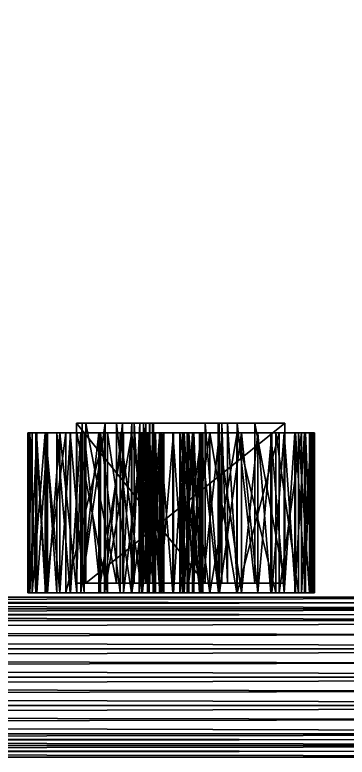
# Model space of a CAD drawing. Extents: x -12 to 200, y -2 to 100.
# Drawn here: x 146.354 to 148.434, y -0.5 to 4.138 of the extents above; entities that cross this region are included whole.
import ezdxf

# ---------------------------------------------------------------- set-up
doc = ezdxf.new("R2010")
doc.units = 0
doc.header["$MEASUREMENT"] = 0
for name, color, linetype in [('DEFAULT', 7, 'CONTINUOUS'), ('ÙÞÝ_±Ô└┬5', 7, 'CONTINUOUS'), ('└2-1', 7, 'CONTINUOUS')]:
    doc.layers.add(name, color=color, linetype=linetype)

# ---------------------------------------------------------------- blocks, each defined once
blk = doc.blocks.new('└2-1G2')
at = {"layer": '└2-1', "color": 15}
mesh = blk.add_polyface(dxfattribs=at)
corners = [(146.879, 0.526, 87.849), (146.767, 0.526, 87.94), (146.879, 1.526, 87.849), (146.702, 0.526, 87.969), (146.767, 1.526, 87.94), (146.635, 0.526, 87.979), (146.702, 1.526, 87.969), (146.558, 0.526, 87.965), (146.635, 1.526, 87.979), (146.493, 0.526, 87.922), (146.558, 1.526, 87.965), (146.449, 0.526, 87.863), (146.493, 1.526, 87.922), (146.435, 0.526, 87.798), (146.449, 1.526, 87.863), (146.447, 0.526, 87.735), (146.435, 1.526, 87.798), (146.485, 0.526, 87.67), (146.447, 1.526, 87.735), (146.547, 0.526, 87.608), (146.485, 1.526, 87.67), (146.635, 0.526, 87.559), (146.547, 1.526, 87.608), (146.743, 0.526, 87.525), (146.635, 1.526, 87.559), (146.935, 0.526, 87.481), (146.743, 1.526, 87.525), (146.916, 0.526, 87.285), (146.673, 0.526, 87.225), (146.916, 1.526, 87.285), (146.545, 0.526, 87.171), (146.673, 1.526, 87.225), (146.462, 0.526, 87.081), (146.545, 1.526, 87.171), (146.435, 0.526, 86.975), (146.462, 1.526, 87.081), (146.449, 0.526, 86.912), (146.435, 1.526, 86.975), (146.49, 0.526, 86.854), (146.449, 1.526, 86.912), (146.549, 0.526, 86.813), (146.49, 1.526, 86.854), (146.618, 0.526, 86.799), (146.549, 1.526, 86.813), (146.701, 0.526, 86.812), (146.618, 1.526, 86.799), (146.789, 0.526, 86.851), (146.701, 1.526, 86.812), (146.89, 0.526, 86.928), (146.789, 1.526, 86.851), (147.013, 0.526, 87.057), (146.89, 1.526, 86.928), (147.035, 0.526, 87.686), (147.086, 0.526, 87.329), (147.152, 0.526, 87.574), (147.149, 0.526, 87.195), (147.085, 0.526, 87.442)]
mesh.append_faces([[corners[k] for k in face] for face in [(52, 1, 0), (1, 5, 3), (5, 9, 7), (9, 13, 11), (13, 17, 15), (17, 21, 19), (21, 25, 23), (27, 30, 28), (30, 34, 32), (34, 38, 36), (38, 42, 40), (42, 46, 44), (46, 50, 48)]], dxfattribs={"vtx0": -1, "color": 15})
mesh.append_faces([[corners[k] for k in face] for face in [(53, 30, 27)]], dxfattribs={"vtx0": -1, "vtx1": -1, "color": 15})
mesh.append_faces([[corners[k] for k in face] for face in [(1, 9, 5), (9, 17, 13), (17, 25, 21), (30, 38, 34), (38, 46, 42), (54, 9, 1), (9, 25, 17), (53, 38, 30), (38, 55, 46)]], dxfattribs={"vtx0": -1, "vtx1": -1, "vtx2": -1, "color": 15})
mesh.append_faces([[corners[k] for k in face] for face in [(9, 56, 25)]], dxfattribs={"vtx0": -1, "vtx2": -1, "color": 15})
mesh.append_faces([[corners[k] for k in face] for face in [(0, 1, 2), (1, 3, 4), (3, 5, 6), (5, 7, 8), (7, 9, 10), (9, 11, 12), (11, 13, 14), (13, 15, 16), (15, 17, 18), (17, 19, 20), (19, 21, 22), (21, 23, 24), (23, 25, 26), (27, 28, 29), (28, 30, 31), (30, 32, 33), (32, 34, 35), (34, 36, 37), (36, 38, 39), (38, 40, 41), (40, 42, 43), (42, 44, 45), (44, 46, 47), (46, 48, 49), (48, 50, 51)]], dxfattribs={"vtx1": -1, "color": 15})
mesh = blk.add_polyface(dxfattribs=at)
corners = [(146.879, 1.526, 87.849), (147.035, 1.526, 87.686), (146.879, 0.526, 87.849), (146.767, 1.526, 87.94), (146.767, 0.526, 87.94), (146.702, 1.526, 87.969), (146.702, 0.526, 87.969), (146.635, 1.526, 87.979), (146.635, 0.526, 87.979), (146.558, 1.526, 87.965), (146.558, 0.526, 87.965), (146.493, 1.526, 87.922), (146.493, 0.526, 87.922), (146.449, 1.526, 87.863), (146.449, 0.526, 87.863), (146.435, 1.526, 87.798), (146.435, 0.526, 87.798), (146.447, 1.526, 87.735), (146.447, 0.526, 87.735), (146.485, 1.526, 87.67), (146.485, 0.526, 87.67), (146.547, 1.526, 87.608), (146.547, 0.526, 87.608), (146.635, 1.526, 87.559), (146.635, 0.526, 87.559), (146.743, 1.526, 87.525), (146.743, 0.526, 87.525), (146.935, 1.526, 87.481), (146.935, 0.526, 87.481), (146.673, 1.526, 87.225), (146.916, 1.526, 87.285), (146.673, 0.526, 87.225), (146.545, 1.526, 87.171), (146.545, 0.526, 87.171), (146.462, 1.526, 87.081), (146.462, 0.526, 87.081), (146.435, 1.526, 86.975), (146.435, 0.526, 86.975), (146.449, 1.526, 86.912), (146.449, 0.526, 86.912), (146.49, 1.526, 86.854), (146.49, 0.526, 86.854), (146.549, 1.526, 86.813), (146.549, 0.526, 86.813), (146.618, 1.526, 86.799), (146.618, 0.526, 86.799), (146.701, 1.526, 86.812), (146.701, 0.526, 86.812), (146.789, 1.526, 86.851), (146.789, 0.526, 86.851), (146.89, 1.526, 86.928), (146.89, 0.526, 86.928), (147.013, 1.526, 87.057), (147.086, 1.526, 87.329), (147.152, 1.526, 87.574), (147.149, 1.526, 87.195), (147.085, 1.526, 87.442)]
mesh.append_faces([[corners[k] for k in face] for face in [(3, 7, 11), (11, 15, 19), (19, 23, 27), (32, 36, 40), (40, 44, 48), (54, 3, 11), (11, 19, 27), (53, 32, 40), (40, 48, 55)]], dxfattribs={"vtx0": -1, "vtx1": -1, "vtx2": -1, "color": 15})
mesh.append_faces([[corners[k] for k in face] for face in [(11, 27, 56)]], dxfattribs={"vtx0": -1, "vtx2": -1, "color": 15})
mesh.append_faces([[corners[k] for k in face] for face in [(0, 1, 2), (3, 0, 4), (5, 3, 6), (7, 5, 8), (9, 7, 10), (11, 9, 12), (13, 11, 14), (15, 13, 16), (17, 15, 18), (19, 17, 20), (21, 19, 22), (23, 21, 24), (25, 23, 26), (27, 25, 28), (29, 30, 31), (32, 29, 33), (34, 32, 35), (36, 34, 37), (38, 36, 39), (40, 38, 41), (42, 40, 43), (44, 42, 45), (46, 44, 47), (48, 46, 49), (50, 48, 51)]], dxfattribs={"vtx1": -1, "color": 15})
mesh.append_faces([[corners[k] for k in face] for face in [(53, 30, 32)]], dxfattribs={"vtx1": -1, "vtx2": -1, "color": 15})
mesh.append_faces([[corners[k] for k in face] for face in [(1, 0, 3), (3, 5, 7), (7, 9, 11), (11, 13, 15), (15, 17, 19), (19, 21, 23), (23, 25, 27), (30, 29, 32), (32, 34, 36), (36, 38, 40), (40, 42, 44), (44, 46, 48), (48, 50, 52)]], dxfattribs={"vtx2": -1, "color": 15})
mesh = blk.add_polyface(dxfattribs=at)
corners = [(147.149, 0.526, 87.195), (147.287, 0.526, 87.297), (147.149, 1.526, 87.195), (147.265, 0.526, 87.13), (147.287, 1.526, 87.297), (147.219, 0.526, 86.963), (147.265, 1.526, 87.13), (147.154, 0.526, 86.76), (147.219, 1.526, 86.963), (147.133, 0.526, 86.633), (147.154, 1.526, 86.76), (147.148, 0.526, 86.522), (147.133, 1.526, 86.633), (147.194, 0.526, 86.441), (147.148, 1.526, 86.522), (147.262, 0.526, 86.391), (147.194, 1.526, 86.441), (147.343, 0.526, 86.375), (147.262, 1.526, 86.391), (147.262, 0.526, 88.383), (147.184, 0.526, 88.33), (147.262, 1.526, 88.383), (147.146, 0.526, 88.264), (147.184, 1.526, 88.33), (147.133, 0.526, 88.167), (147.146, 1.526, 88.264), (147.147, 0.526, 88.038), (147.133, 1.526, 88.167), (147.189, 0.526, 87.885), (147.147, 1.526, 88.038), (147.235, 0.526, 87.745), (147.189, 1.526, 87.885), (147.26, 0.526, 87.658), (147.235, 1.526, 87.745), (147.274, 0.526, 87.58), (147.26, 1.526, 87.658), (147.287, 0.526, 87.473), (147.274, 1.526, 87.58), (147.152, 0.526, 87.574), (147.287, 1.526, 87.473), (147.035, 0.526, 87.686), (147.152, 1.526, 87.574), (146.879, 0.526, 87.849), (147.035, 1.526, 87.686), (146.935, 0.526, 87.481), (147.085, 0.526, 87.442), (146.935, 1.526, 87.481), (147.231, 0.526, 87.388), (147.085, 1.526, 87.442), (147.086, 0.526, 87.329), (147.231, 1.526, 87.388), (146.916, 0.526, 87.285), (147.086, 1.526, 87.329), (147.013, 0.526, 87.057), (147.013, 1.526, 87.057), (147.348, 0.526, 88.401), (146.767, 0.526, 87.94), (146.789, 0.526, 86.851), (146.493, 0.526, 87.922), (146.49, 0.526, 86.854), (147.387, 0.526, 87.297), (147.387, 0.526, 87.473)]
mesh.append_faces([[corners[k] for k in face] for face in [(5, 9, 7), (9, 13, 11), (13, 17, 15), (55, 20, 19), (20, 24, 22), (24, 28, 26)]], dxfattribs={"vtx0": -1, "color": 15})
mesh.append_faces([[corners[k] for k in face] for face in [(3, 9, 5), (38, 56, 40), (1, 17, 3), (36, 58, 38), (47, 59, 49)]], dxfattribs={"vtx0": -1, "vtx1": -1, "color": 15})
mesh.append_faces([[corners[k] for k in face] for face in [(9, 17, 13), (55, 24, 20), (3, 17, 9), (55, 30, 24), (36, 45, 58), (47, 1, 59), (47, 60, 1), (36, 61, 47)]], dxfattribs={"vtx0": -1, "vtx1": -1, "vtx2": -1, "color": 15})
mesh.append_faces([[corners[k] for k in face] for face in [(24, 30, 28), (57, 0, 53), (55, 32, 30), (59, 1, 0), (36, 47, 45)]], dxfattribs={"vtx0": -1, "vtx2": -1, "color": 15})
mesh.append_faces([[corners[k] for k in face] for face in [(0, 1, 2), (1, 3, 4), (3, 5, 6), (5, 7, 8), (7, 9, 10), (9, 11, 12), (11, 13, 14), (13, 15, 16), (15, 17, 18), (19, 20, 21), (20, 22, 23), (22, 24, 25), (24, 26, 27), (26, 28, 29), (28, 30, 31), (30, 32, 33), (32, 34, 35), (34, 36, 37), (36, 38, 39), (38, 40, 41), (40, 42, 43), (44, 45, 46), (45, 47, 48), (47, 49, 50), (49, 51, 52), (53, 0, 54)]], dxfattribs={"vtx1": -1, "color": 15})
mesh = blk.add_polyface(dxfattribs=at)
corners = [(147.287, 1.526, 87.297), (147.149, 1.526, 87.195), (147.287, 0.526, 87.297), (147.265, 1.526, 87.13), (147.265, 0.526, 87.13), (147.219, 1.526, 86.963), (147.219, 0.526, 86.963), (147.154, 1.526, 86.76), (147.154, 0.526, 86.76), (147.133, 1.526, 86.633), (147.133, 0.526, 86.633), (147.148, 1.526, 86.522), (147.148, 0.526, 86.522), (147.194, 1.526, 86.441), (147.194, 0.526, 86.441), (147.262, 1.526, 86.391), (147.262, 0.526, 86.391), (147.262, 1.526, 88.383), (147.348, 1.526, 88.401), (147.262, 0.526, 88.383), (147.184, 1.526, 88.33), (147.184, 0.526, 88.33), (147.146, 1.526, 88.264), (147.146, 0.526, 88.264), (147.133, 1.526, 88.167), (147.133, 0.526, 88.167), (147.147, 1.526, 88.038), (147.147, 0.526, 88.038), (147.189, 1.526, 87.885), (147.189, 0.526, 87.885), (147.235, 1.526, 87.745), (147.235, 0.526, 87.745), (147.26, 1.526, 87.658), (147.26, 0.526, 87.658), (147.274, 1.526, 87.58), (147.274, 0.526, 87.58), (147.287, 1.526, 87.473), (147.287, 0.526, 87.473), (147.152, 1.526, 87.574), (147.152, 0.526, 87.574), (147.035, 1.526, 87.686), (147.035, 0.526, 87.686), (147.085, 1.526, 87.442), (146.935, 1.526, 87.481), (147.085, 0.526, 87.442), (147.231, 1.526, 87.388), (147.231, 0.526, 87.388), (147.086, 1.526, 87.329), (147.086, 0.526, 87.329), (146.916, 1.526, 87.285), (146.916, 0.526, 87.285), (147.013, 1.526, 87.057), (146.89, 1.526, 86.928), (147.013, 0.526, 87.057), (147.149, 0.526, 87.195), (147.343, 1.526, 86.375), (146.767, 1.526, 87.94), (146.789, 1.526, 86.851), (146.493, 1.526, 87.922), (146.49, 1.526, 86.854), (147.387, 1.526, 87.297), (147.387, 1.526, 87.473)]
mesh.append_faces([[corners[k] for k in face] for face in [(9, 13, 55), (18, 20, 24), (3, 9, 55), (18, 24, 30), (36, 58, 42), (45, 59, 0), (45, 0, 60), (36, 45, 61)]], dxfattribs={"vtx0": -1, "vtx1": -1, "vtx2": -1, "color": 15})
mesh.append_faces([[corners[k] for k in face] for face in [(24, 28, 30), (57, 51, 1), (18, 30, 32), (59, 1, 0), (36, 42, 45)]], dxfattribs={"vtx0": -1, "vtx2": -1, "color": 15})
mesh.append_faces([[corners[k] for k in face] for face in [(0, 1, 2), (3, 0, 4), (5, 3, 6), (7, 5, 8), (9, 7, 10), (11, 9, 12), (13, 11, 14), (15, 13, 16), (17, 18, 19), (20, 17, 21), (22, 20, 23), (24, 22, 25), (26, 24, 27), (28, 26, 29), (30, 28, 31), (32, 30, 33), (34, 32, 35), (36, 34, 37), (38, 36, 39), (40, 38, 41), (42, 43, 44), (45, 42, 46), (47, 45, 48), (49, 47, 50), (51, 52, 53), (1, 51, 54)]], dxfattribs={"vtx1": -1, "color": 15})
mesh.append_faces([[corners[k] for k in face] for face in [(3, 5, 9), (38, 40, 56), (0, 3, 55), (36, 38, 58), (45, 47, 59)]], dxfattribs={"vtx1": -1, "vtx2": -1, "color": 15})
mesh.append_faces([[corners[k] for k in face] for face in [(5, 7, 9), (9, 11, 13), (13, 15, 55), (18, 17, 20), (20, 22, 24), (24, 26, 28)]], dxfattribs={"vtx2": -1, "color": 15})
mesh = blk.add_polyface(dxfattribs=at)
corners = [(147.343, 0.526, 86.375), (147.414, 0.526, 86.391), (147.343, 1.526, 86.375), (147.475, 0.526, 86.441), (147.414, 1.526, 86.391), (147.517, 0.526, 86.521), (147.475, 1.526, 86.441), (147.531, 0.526, 86.631), (147.517, 1.526, 86.521), (147.515, 0.526, 86.761), (147.531, 1.526, 86.631), (147.466, 0.526, 86.935), (147.515, 1.526, 86.761), (147.414, 0.526, 87.124), (147.466, 1.526, 86.935), (147.387, 0.526, 87.297), (147.414, 1.526, 87.124), (147.515, 0.526, 87.203), (147.387, 1.526, 87.297), (147.629, 0.526, 87.09), (147.515, 1.526, 87.203), (147.773, 0.526, 86.934), (147.629, 1.526, 87.09), (147.574, 0.526, 87.337), (147.433, 0.526, 87.388), (147.574, 1.526, 87.337), (147.574, 0.526, 87.446), (147.433, 1.526, 87.388), (147.743, 0.526, 87.488), (147.574, 1.526, 87.446), (147.636, 0.526, 87.698), (147.524, 0.526, 87.582), (147.636, 1.526, 87.698), (147.387, 0.526, 87.473), (147.524, 1.526, 87.582), (147.403, 0.526, 87.619), (147.387, 1.526, 87.473), (147.443, 0.526, 87.776), (147.403, 1.526, 87.619), (147.509, 0.526, 88.018), (147.443, 1.526, 87.776), (147.531, 0.526, 88.167), (147.509, 1.526, 88.018), (147.516, 0.526, 88.258), (147.531, 1.526, 88.167), (147.472, 0.526, 88.334), (147.516, 1.526, 88.258), (147.412, 0.526, 88.384), (147.472, 1.526, 88.334), (147.348, 0.526, 88.401), (147.412, 1.526, 88.384), (147.262, 0.526, 88.383), (147.348, 1.526, 88.401), (147.875, 0.526, 86.851), (147.876, 0.526, 87.927), (147.287, 0.526, 87.297), (148.173, 0.526, 86.859), (148.167, 0.526, 87.925), (147.26, 0.526, 87.658), (147.274, 0.526, 87.58), (147.231, 0.526, 87.388), (147.287, 0.526, 87.473)]
mesh.append_faces([[corners[k] for k in face] for face in [(0, 3, 1), (3, 7, 5), (7, 11, 9), (37, 41, 39), (41, 45, 43), (45, 49, 47)]], dxfattribs={"vtx0": -1, "color": 15})
mesh.append_faces([[corners[k] for k in face] for face in [(17, 53, 19), (35, 41, 37), (33, 49, 35)]], dxfattribs={"vtx0": -1, "vtx1": -1, "color": 15})
mesh.append_faces([[corners[k] for k in face] for face in [(0, 7, 3), (41, 49, 45), (0, 13, 7), (35, 49, 41), (55, 15, 0), (15, 24, 56), (24, 33, 57), (33, 58, 49), (15, 33, 24), (60, 33, 15)]], dxfattribs={"vtx0": -1, "vtx1": -1, "vtx2": -1, "color": 15})
mesh.append_faces([[corners[k] for k in face] for face in [(7, 13, 11), (54, 31, 30), (0, 15, 13), (33, 59, 58), (33, 61, 59)]], dxfattribs={"vtx0": -1, "vtx2": -1, "color": 15})
mesh.append_faces([[corners[k] for k in face] for face in [(0, 1, 2), (1, 3, 4), (3, 5, 6), (5, 7, 8), (7, 9, 10), (9, 11, 12), (11, 13, 14), (13, 15, 16), (15, 17, 18), (17, 19, 20), (19, 21, 22), (23, 24, 25), (24, 26, 27), (26, 28, 29), (30, 31, 32), (31, 33, 34), (33, 35, 36), (35, 37, 38), (37, 39, 40), (39, 41, 42), (41, 43, 44), (43, 45, 46), (45, 47, 48), (47, 49, 50), (49, 51, 52)]], dxfattribs={"vtx1": -1, "color": 15})
mesh = blk.add_polyface(dxfattribs=at)
corners = [(147.343, 1.526, 86.375), (147.262, 1.526, 86.391), (147.343, 0.526, 86.375), (147.414, 1.526, 86.391), (147.414, 0.526, 86.391), (147.475, 1.526, 86.441), (147.475, 0.526, 86.441), (147.517, 1.526, 86.521), (147.517, 0.526, 86.521), (147.531, 1.526, 86.631), (147.531, 0.526, 86.631), (147.515, 1.526, 86.761), (147.515, 0.526, 86.761), (147.466, 1.526, 86.935), (147.466, 0.526, 86.935), (147.414, 1.526, 87.124), (147.414, 0.526, 87.124), (147.387, 1.526, 87.297), (147.387, 0.526, 87.297), (147.515, 1.526, 87.203), (147.515, 0.526, 87.203), (147.629, 1.526, 87.09), (147.629, 0.526, 87.09), (147.574, 1.526, 87.337), (147.746, 1.526, 87.293), (147.574, 0.526, 87.337), (147.433, 1.526, 87.388), (147.433, 0.526, 87.388), (147.574, 1.526, 87.446), (147.574, 0.526, 87.446), (147.636, 1.526, 87.698), (147.772, 1.526, 87.844), (147.636, 0.526, 87.698), (147.524, 1.526, 87.582), (147.524, 0.526, 87.582), (147.387, 1.526, 87.473), (147.387, 0.526, 87.473), (147.403, 1.526, 87.619), (147.403, 0.526, 87.619), (147.443, 1.526, 87.776), (147.443, 0.526, 87.776), (147.509, 1.526, 88.018), (147.509, 0.526, 88.018), (147.531, 1.526, 88.167), (147.531, 0.526, 88.167), (147.516, 1.526, 88.258), (147.516, 0.526, 88.258), (147.472, 1.526, 88.334), (147.472, 0.526, 88.334), (147.412, 1.526, 88.384), (147.412, 0.526, 88.384), (147.348, 1.526, 88.401), (147.348, 0.526, 88.401), (147.875, 1.526, 86.851), (147.876, 1.526, 87.927), (147.287, 1.526, 87.297), (148.173, 1.526, 86.859), (148.167, 1.526, 87.925), (147.26, 1.526, 87.658), (147.274, 1.526, 87.58), (147.231, 1.526, 87.388), (147.287, 1.526, 87.473)]
mesh.append_faces([[corners[k] for k in face] for face in [(0, 5, 9), (43, 47, 51), (0, 9, 15), (37, 43, 51), (55, 0, 17), (17, 56, 26), (26, 57, 35), (35, 51, 58), (17, 26, 35), (60, 17, 35)]], dxfattribs={"vtx0": -1, "vtx1": -1, "vtx2": -1, "color": 15})
mesh.append_faces([[corners[k] for k in face] for face in [(9, 13, 15), (54, 30, 33), (0, 15, 17), (35, 58, 59), (35, 59, 61)]], dxfattribs={"vtx0": -1, "vtx2": -1, "color": 15})
mesh.append_faces([[corners[k] for k in face] for face in [(0, 1, 2), (3, 0, 4), (5, 3, 6), (7, 5, 8), (9, 7, 10), (11, 9, 12), (13, 11, 14), (15, 13, 16), (17, 15, 18), (19, 17, 20), (21, 19, 22), (23, 24, 25), (26, 23, 27), (28, 26, 29), (30, 31, 32), (33, 30, 34), (35, 33, 36), (37, 35, 38), (39, 37, 40), (41, 39, 42), (43, 41, 44), (45, 43, 46), (47, 45, 48), (49, 47, 50), (51, 49, 52)]], dxfattribs={"vtx1": -1, "color": 15})
mesh.append_faces([[corners[k] for k in face] for face in [(19, 21, 53), (37, 39, 43), (35, 37, 51)]], dxfattribs={"vtx1": -1, "vtx2": -1, "color": 15})
mesh.append_faces([[corners[k] for k in face] for face in [(0, 3, 5), (5, 7, 9), (9, 11, 13), (39, 41, 43), (43, 45, 47), (47, 49, 51)]], dxfattribs={"vtx2": -1, "color": 15})
mesh = blk.add_polyface(dxfattribs=at)
corners = [(147.773, 0.526, 86.934), (147.875, 0.526, 86.851), (147.773, 1.526, 86.934), (147.956, 0.526, 86.816), (147.875, 1.526, 86.851), (148.039, 0.526, 86.804), (147.956, 1.526, 86.816), (148.111, 0.526, 86.818), (148.039, 1.526, 86.804), (148.173, 0.526, 86.859), (148.111, 1.526, 86.818), (148.215, 0.526, 86.919), (148.173, 1.526, 86.859), (148.229, 0.526, 86.99), (148.215, 1.526, 86.919), (148.209, 0.526, 87.075), (148.229, 1.526, 86.99), (148.149, 0.526, 87.151), (148.209, 1.526, 87.075), (148.008, 0.526, 87.222), (148.149, 1.526, 87.151), (147.746, 0.526, 87.293), (148.008, 1.526, 87.222), (147.574, 0.526, 87.337), (147.746, 1.526, 87.293), (147.743, 0.526, 87.488), (147.988, 0.526, 87.548), (147.743, 1.526, 87.488), (148.13, 0.526, 87.622), (147.988, 1.526, 87.548), (148.199, 0.526, 87.706), (148.13, 1.526, 87.622), (148.222, 0.526, 87.798), (148.199, 1.526, 87.706), (148.208, 0.526, 87.866), (148.222, 1.526, 87.798), (148.167, 0.526, 87.925), (148.208, 1.526, 87.866), (148.107, 0.526, 87.965), (148.167, 1.526, 87.925), (148.039, 0.526, 87.979), (148.107, 1.526, 87.965), (147.962, 0.526, 87.966), (148.039, 1.526, 87.979), (147.876, 0.526, 87.927), (147.962, 1.526, 87.966), (147.772, 0.526, 87.844), (147.876, 1.526, 87.927), (147.636, 0.526, 87.698), (147.772, 1.526, 87.844), (147.629, 0.526, 87.09), (147.574, 0.526, 87.446), (147.515, 0.526, 87.203), (147.524, 0.526, 87.582), (147.387, 0.526, 87.297), (147.433, 0.526, 87.388), (147.387, 0.526, 87.473)]
mesh.append_faces([[corners[k] for k in face] for face in [(50, 1, 0), (1, 5, 3), (5, 9, 7), (9, 13, 11), (13, 17, 15), (17, 21, 19), (25, 28, 26), (28, 32, 30), (32, 36, 34), (36, 40, 38), (40, 44, 42), (44, 48, 46)]], dxfattribs={"vtx0": -1, "color": 15})
mesh.append_faces([[corners[k] for k in face] for face in [(51, 28, 25), (54, 9, 52), (55, 36, 51)]], dxfattribs={"vtx0": -1, "vtx1": -1, "color": 15})
mesh.append_faces([[corners[k] for k in face] for face in [(1, 9, 5), (9, 17, 13), (28, 36, 32), (36, 44, 40), (52, 9, 1), (9, 23, 17), (51, 36, 28), (36, 53, 44)]], dxfattribs={"vtx0": -1, "vtx1": -1, "vtx2": -1, "color": 15})
mesh.append_faces([[corners[k] for k in face] for face in [(17, 23, 21), (9, 55, 23), (36, 56, 53)]], dxfattribs={"vtx0": -1, "vtx2": -1, "color": 15})
mesh.append_faces([[corners[k] for k in face] for face in [(0, 1, 2), (1, 3, 4), (3, 5, 6), (5, 7, 8), (7, 9, 10), (9, 11, 12), (11, 13, 14), (13, 15, 16), (15, 17, 18), (17, 19, 20), (19, 21, 22), (21, 23, 24), (25, 26, 27), (26, 28, 29), (28, 30, 31), (30, 32, 33), (32, 34, 35), (34, 36, 37), (36, 38, 39), (38, 40, 41), (40, 42, 43), (42, 44, 45), (44, 46, 47), (46, 48, 49)]], dxfattribs={"vtx1": -1, "color": 15})
mesh = blk.add_polyface(dxfattribs=at)
corners = [(147.773, 1.526, 86.934), (147.629, 1.526, 87.09), (147.773, 0.526, 86.934), (147.875, 1.526, 86.851), (147.875, 0.526, 86.851), (147.956, 1.526, 86.816), (147.956, 0.526, 86.816), (148.039, 1.526, 86.804), (148.039, 0.526, 86.804), (148.111, 1.526, 86.818), (148.111, 0.526, 86.818), (148.173, 1.526, 86.859), (148.173, 0.526, 86.859), (148.215, 1.526, 86.919), (148.215, 0.526, 86.919), (148.229, 1.526, 86.99), (148.229, 0.526, 86.99), (148.209, 1.526, 87.075), (148.209, 0.526, 87.075), (148.149, 1.526, 87.151), (148.149, 0.526, 87.151), (148.008, 1.526, 87.222), (148.008, 0.526, 87.222), (147.746, 1.526, 87.293), (147.746, 0.526, 87.293), (147.743, 1.526, 87.488), (147.574, 1.526, 87.446), (147.743, 0.526, 87.488), (147.988, 1.526, 87.548), (147.988, 0.526, 87.548), (148.13, 1.526, 87.622), (148.13, 0.526, 87.622), (148.199, 1.526, 87.706), (148.199, 0.526, 87.706), (148.222, 1.526, 87.798), (148.222, 0.526, 87.798), (148.208, 1.526, 87.866), (148.208, 0.526, 87.866), (148.167, 1.526, 87.925), (148.167, 0.526, 87.925), (148.107, 1.526, 87.965), (148.107, 0.526, 87.965), (148.039, 1.526, 87.979), (148.039, 0.526, 87.979), (147.962, 1.526, 87.966), (147.962, 0.526, 87.966), (147.876, 1.526, 87.927), (147.876, 0.526, 87.927), (147.772, 1.526, 87.844), (147.772, 0.526, 87.844), (147.636, 1.526, 87.698), (147.574, 1.526, 87.337), (147.515, 1.526, 87.203), (147.524, 1.526, 87.582), (147.387, 1.526, 87.297), (147.433, 1.526, 87.388), (147.387, 1.526, 87.473)]
mesh.append_faces([[corners[k] for k in face] for face in [(3, 7, 11), (11, 15, 19), (30, 34, 38), (38, 42, 46), (52, 3, 11), (11, 19, 51), (26, 30, 38), (38, 46, 53)]], dxfattribs={"vtx0": -1, "vtx1": -1, "vtx2": -1, "color": 15})
mesh.append_faces([[corners[k] for k in face] for face in [(19, 23, 51), (11, 51, 55), (38, 53, 56)]], dxfattribs={"vtx0": -1, "vtx2": -1, "color": 15})
mesh.append_faces([[corners[k] for k in face] for face in [(0, 1, 2), (3, 0, 4), (5, 3, 6), (7, 5, 8), (9, 7, 10), (11, 9, 12), (13, 11, 14), (15, 13, 16), (17, 15, 18), (19, 17, 20), (21, 19, 22), (23, 21, 24), (25, 26, 27), (28, 25, 29), (30, 28, 31), (32, 30, 33), (34, 32, 35), (36, 34, 37), (38, 36, 39), (40, 38, 41), (42, 40, 43), (44, 42, 45), (46, 44, 47), (48, 46, 49)]], dxfattribs={"vtx1": -1, "color": 15})
mesh.append_faces([[corners[k] for k in face] for face in [(26, 25, 30), (54, 52, 11), (55, 26, 38)]], dxfattribs={"vtx1": -1, "vtx2": -1, "color": 15})
mesh.append_faces([[corners[k] for k in face] for face in [(1, 0, 3), (3, 5, 7), (7, 9, 11), (11, 13, 15), (15, 17, 19), (19, 21, 23), (25, 28, 30), (30, 32, 34), (34, 36, 38), (38, 40, 42), (42, 44, 46), (46, 48, 50)]], dxfattribs={"vtx2": -1, "color": 15})
blk = doc.blocks.new('└2-1G4')
at = {"layer": '└2-1', "color": 15}
mesh = blk.add_polyface(dxfattribs=at)
corners = [(146.74, 1.587, 91.712), (147.545, 1.587, 91.319), (147.626, 1.587, 91.319), (147.626, 1.587, 94.115), (147.632, 1.587, 94.34), (147.649, 1.587, 94.461), (147.685, 1.587, 94.522), (147.746, 1.587, 94.566), (147.857, 1.587, 94.595), (148.043, 1.587, 94.608), (148.043, 1.587, 94.698), (146.798, 1.587, 94.698), (146.798, 1.587, 94.608), (146.991, 1.587, 94.595), (147.101, 1.587, 94.568), (147.159, 1.587, 94.526), (147.196, 1.587, 94.472), (147.216, 1.587, 94.353), (147.223, 1.587, 94.115), (147.223, 1.587, 92.328), (147.217, 1.587, 92.031), (147.199, 1.587, 91.864), (147.175, 1.587, 91.796), (147.136, 1.587, 91.749), (147.087, 1.587, 91.721), (147.028, 1.587, 91.712), (146.92, 1.587, 91.731), (146.776, 1.587, 91.788), (146.74, 0.587, 91.712), (147.545, 0.587, 91.319), (147.626, 0.587, 91.319), (147.626, 0.587, 94.115), (147.632, 0.587, 94.34), (147.649, 0.587, 94.461), (147.685, 0.587, 94.522), (147.746, 0.587, 94.566), (147.857, 0.587, 94.595), (148.043, 0.587, 94.608), (148.043, 0.587, 94.698), (146.798, 0.587, 94.698), (146.798, 0.587, 94.608), (146.991, 0.587, 94.595), (147.101, 0.587, 94.568), (147.159, 0.587, 94.526), (147.196, 0.587, 94.472), (147.216, 0.587, 94.353), (147.223, 0.587, 94.115), (147.223, 0.587, 92.328), (147.217, 0.587, 92.031), (147.199, 0.587, 91.864), (147.175, 0.587, 91.796), (147.136, 0.587, 91.749), (147.087, 0.587, 91.721), (147.028, 0.587, 91.712), (146.92, 0.587, 91.731), (146.776, 0.587, 91.788)]
mesh.append_faces([[corners[k] for k in face] for face in [(55, 29, 28), (29, 31, 30), (36, 38, 37), (38, 40, 39)]], dxfattribs={"vtx0": -1, "color": 15})
mesh.append_faces([[corners[k] for k in face] for face in [(54, 29, 55), (35, 38, 36), (53, 29, 54), (52, 29, 53), (34, 41, 35), (51, 29, 52), (33, 41, 34), (50, 29, 51), (49, 29, 50), (32, 42, 33), (48, 32, 49), (47, 32, 48), (46, 32, 47), (45, 32, 46)]], dxfattribs={"vtx0": -1, "vtx1": -1, "color": 15})
mesh.append_faces([[corners[k] for k in face] for face in [(7, 10, 13), (21, 1, 4), (35, 41, 38), (49, 32, 29)]], dxfattribs={"vtx0": -1, "vtx1": -1, "vtx2": -1, "color": 15})
mesh.append_faces([[corners[k] for k in face] for face in [(1, 3, 4), (10, 12, 13), (5, 13, 14), (4, 14, 15), (4, 15, 16), (4, 16, 17), (29, 32, 31), (38, 41, 40), (33, 42, 41), (32, 43, 42), (32, 44, 43), (32, 45, 44)]], dxfattribs={"vtx0": -1, "vtx2": -1, "color": 15})
mesh.append_faces([[corners[k] for k in face] for face in [(0, 27, 28), (55, 28, 27), (1, 0, 29), (28, 29, 0), (2, 1, 30), (29, 30, 1), (3, 2, 31), (30, 31, 2), (4, 3, 32), (31, 32, 3), (5, 4, 33), (32, 33, 4), (6, 5, 34), (33, 34, 5), (7, 6, 35), (34, 35, 6), (8, 7, 36), (35, 36, 7), (9, 8, 37), (36, 37, 8), (10, 9, 38), (37, 38, 9), (11, 10, 39), (38, 39, 10), (12, 11, 40), (39, 40, 11), (13, 12, 41), (40, 41, 12), (14, 13, 42), (41, 42, 13), (15, 14, 43), (42, 43, 14), (16, 15, 44), (43, 44, 15), (17, 16, 45), (44, 45, 16), (18, 17, 46), (45, 46, 17), (19, 18, 47), (46, 47, 18), (20, 19, 48), (47, 48, 19), (21, 20, 49), (48, 49, 20), (22, 21, 50), (49, 50, 21), (23, 22, 51), (50, 51, 22), (24, 23, 52), (51, 52, 23), (25, 24, 53), (52, 53, 24), (26, 25, 54), (53, 54, 25), (27, 26, 55), (54, 55, 26)]], dxfattribs={"vtx1": -1, "color": 15})
mesh.append_faces([[corners[k] for k in face] for face in [(26, 27, 1), (7, 8, 10), (25, 26, 1), (24, 25, 1), (6, 7, 13), (23, 24, 1), (5, 6, 13), (22, 23, 1), (21, 22, 1), (4, 5, 14), (20, 21, 4), (19, 20, 4), (18, 19, 4), (17, 18, 4)]], dxfattribs={"vtx1": -1, "vtx2": -1, "color": 15})
mesh.append_faces([[corners[k] for k in face] for face in [(27, 0, 1), (1, 2, 3), (8, 9, 10), (10, 11, 12)]], dxfattribs={"vtx2": -1, "color": 15})

msp = doc.modelspace()

# ---------------------------------------------------------------- linework, layer by layer
at = {"layer": 'DEFAULT', "color": 18, "linetype": 'Continuous'}
msp.add_lwpolyline([(200, 0), (100, 0)], dxfattribs=at)

# ---------------------------------------------------------------- block references
at = {"layer": '└2-1'}
for name in ['└2-1G4', '└2-1G2']:
    msp.add_blockref(name, (0, 0), dxfattribs=at)

# ---------------------------------------------------------------- meshes
at = {"layer": 'ÙÞÝ_±Ô└┬5', "color": 4}
mesh = msp.add_polyface(dxfattribs=at)
corners = [(156.185, 100), (156.185, 0), (156.185, 43.005), (156.185, 43.815), (156.185, 49.966), (100, 0), (100, 100)]
mesh.append_faces([[corners[k] for k in face] for face in [(5, 2, 1)]], dxfattribs={"vtx0": -1, "color": 4})
mesh.append_faces([[corners[k] for k in face] for face in [(2, 5, 3)]], dxfattribs={"vtx0": -1, "vtx1": -1, "color": 4})
mesh.append_faces([[corners[k] for k in face] for face in [(3, 5, 6), (6, 4, 3)]], dxfattribs={"vtx0": -1, "vtx2": -1, "color": 4})
mesh.append_faces([[corners[k] for k in face] for face in [(0, 4, 6)]], dxfattribs={"vtx1": -1, "color": 4})
at = {"layer": 'ÙÞÝ_±Ô└┬5', "color": 18}
mesh = msp.add_polyface(dxfattribs=at)
corners = [(156.185, 0.276, -0.386), (156.185, 0.395, -0.254), (156.185, -0.386, -0.276), (156.185, -0.254, -0.395), (156.185, -0.077, -0.468), (156.185, 0.099, -0.459), (156.185, -0.276, 0.386), (156.185, -0.395, 0.254), (156.185, -0.468, 0.077), (156.185, -0.459, -0.099), (156.185, 0.468, -0.077), (156.185, 0.459, 0.099), (156.185, 0.386, 0.276), (156.185, 0.254, 0.395), (156.185, 0.077, 0.468), (156.185, -0.099, 0.459), (156.185, 0.177, -0.427), (156.185, 0.354, -0.354), (156.185, 0.427, -0.177), (156.185, -0.427, -0.177), (156.185, -0.354, -0.354), (156.185, -0.177, -0.427), (156.185, 0, -0.5), (156.185, -0.177, 0.427), (156.185, -0.354, 0.354), (156.185, -0.427, 0.177), (156.185, -0.5), (156.185, 0.5), (156.185, 0.427, 0.177), (156.185, 0.354, 0.354), (156.185, 0.177, 0.427), (156.185, 0, 0.5), (100, 0.427, 0.177), (100, 0.354, 0.354), (100, 0.177, 0.427), (100, 0, 0.5), (100, -0.177, 0.427), (100, -0.354, 0.354), (100, -0.427, 0.177), (100, -0.5), (100, -0.427, -0.177), (100, -0.354, -0.354), (100, -0.177, -0.427), (100, 0, -0.5), (100, 0.177, -0.427), (100, 0.354, -0.354), (100, 0.427, -0.177), (100, 0.5)]
mesh.append_faces([[corners[k] for k in face] for face in [(40, 38, 39)]], dxfattribs={"vtx0": -1, "color": 18})
mesh.append_faces([[corners[k] for k in face] for face in [(46, 32, 33), (45, 33, 34), (44, 34, 35), (43, 35, 36), (42, 36, 37), (41, 37, 38)]], dxfattribs={"vtx0": -1, "vtx2": -1, "color": 18})
mesh.append_faces([[corners[k] for k in face] for face in [(35, 34, 31), (34, 33, 30), (33, 32, 29), (32, 47, 28), (47, 46, 27), (39, 38, 26), (38, 37, 25), (37, 36, 24), (36, 35, 23), (43, 42, 22), (42, 41, 21), (41, 40, 20), (40, 39, 19), (46, 45, 18), (45, 44, 17), (44, 43, 16)]], dxfattribs={"vtx1": -1, "color": 18})
mesh.append_faces([[corners[k] for k in face] for face in [(42, 43, 36), (41, 42, 37), (40, 41, 38), (45, 46, 33), (44, 45, 34), (43, 44, 35), (15, 23, 35), (14, 31, 34), (13, 30, 33), (12, 29, 32), (11, 28, 47), (10, 27, 46), (9, 19, 39), (8, 26, 38), (7, 25, 37), (6, 24, 36), (5, 16, 43), (4, 22, 42), (3, 21, 41), (2, 20, 40), (1, 18, 45), (0, 17, 44)]], dxfattribs={"vtx1": -1, "vtx2": -1, "color": 18})
mesh.append_faces([[corners[k] for k in face] for face in [(46, 47, 32), (35, 31, 15), (34, 30, 14), (33, 29, 13), (32, 28, 12), (47, 27, 11), (46, 18, 10), (39, 26, 9), (38, 25, 8), (37, 24, 7), (36, 23, 6), (43, 22, 5), (42, 21, 4), (41, 20, 3), (40, 19, 2), (45, 17, 1), (44, 16, 0)]], dxfattribs={"vtx2": -1, "color": 18})
at = {"layer": 'ÙÞÝ_±Ô└┬5', "color": 80}
mesh = msp.add_polyface(dxfattribs=at)
corners = [(156.185, 0), (156.185, 0, 100), (156.185, 0, 53.103), (156.185, 0, 43.815), (156.185, 0, 42.607), (100, 0, 100), (100, 0)]
mesh.append_faces([[corners[k] for k in face] for face in [(5, 2, 1)]], dxfattribs={"vtx0": -1, "color": 80})
mesh.append_faces([[corners[k] for k in face] for face in [(2, 5, 3)]], dxfattribs={"vtx0": -1, "vtx1": -1, "color": 80})
mesh.append_faces([[corners[k] for k in face] for face in [(4, 5, 6), (5, 4, 3)]], dxfattribs={"vtx0": -1, "vtx2": -1, "color": 80})
mesh.append_faces([[corners[k] for k in face] for face in [(0, 4, 6)]], dxfattribs={"vtx1": -1, "color": 80})

doc.saveas('drawing.dxf')
